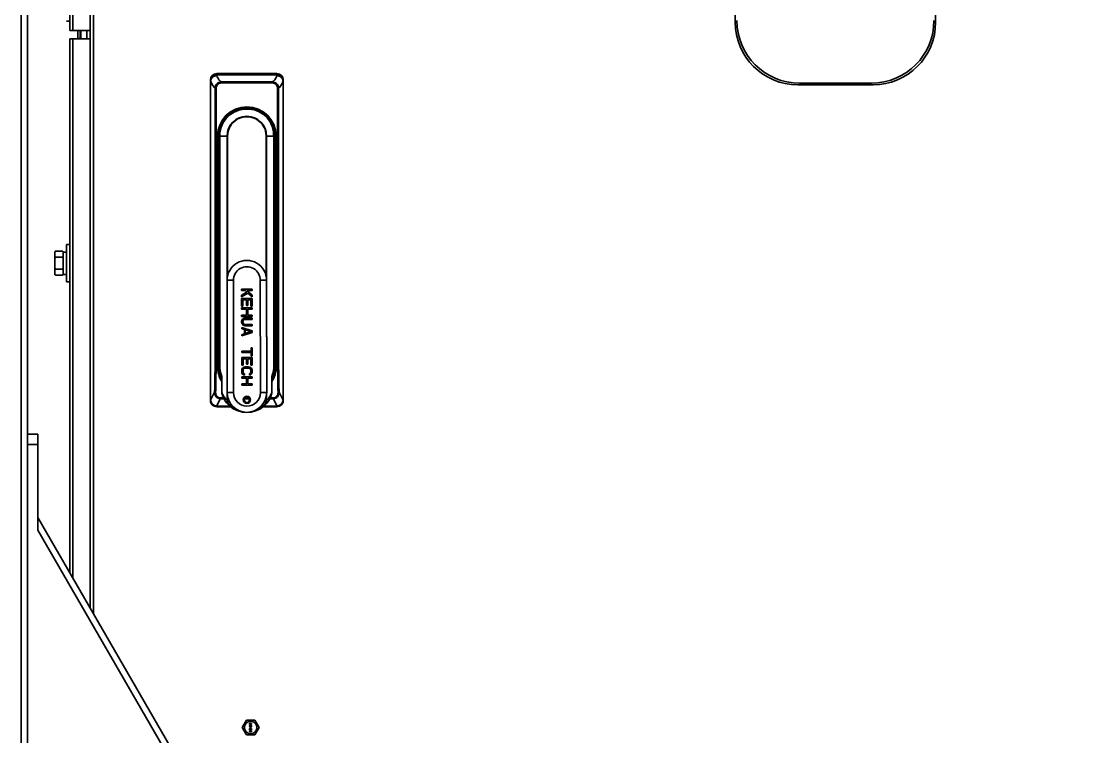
# Model space of a CAD drawing. Header units: millimetres. Extents: x 32496 to 166256, y 3504 to 23939.
# Drawn here: x 47929 to 48437, y 15969 to 16312 of the extents above; entities that cross this region are included whole.
import ezdxf

# ---------------------------------------------------------------- set-up
doc = ezdxf.new("R2010")
doc.units = ezdxf.units.MM
doc.layers.get('0').update_dxf_attribs({"lineweight": 35})

msp = doc.modelspace()

# ---------------------------------------------------------------- linework, layer by layer
at = {"linetype": 'Continuous'}
for p, q in [((47928.64, 17722.349), (47928.64, 15203.349)), ((47963.34, 16897.569), (47963.34, 16028.128)), ((47961.64, 16031.073), (47961.64, 16894.625)), ((47953.34, 16880.248), (47953.34, 16307.849)), ((47931.64, 16811.323), (47931.64, 16113.936)), ((48270.64, 16552.849), (48270.64, 16311.849)), ((48366.64, 16311.849), (48366.64, 16552.849)), ((47951.94, 16307.849), (47951.94, 16443.73)), ((47951.94, 16312.349), (47950.34, 16312.349)), ((47951.94, 16307.849), (47961.64, 16307.849)), ((47955.74, 16304.049), (47955.74, 16307.849)), ((47956.94, 16304.049), (47956.94, 16307.849)), ((47957.14, 16303.849), (47957.14, 16307.849)), ((47960.14, 16307.849), (47960.14, 16303.849)), ((47951.94, 16303.849), (47961.64, 16303.849)), ((47951.94, 16198.994), (47951.94, 16303.849)), ((47953.34, 16303.849), (47953.34, 16045.449)), ((47955.74, 16304.049), (47956.94, 16304.049)), ((48022.29, 16287.199), (48051.139, 16287.199)), ((48022.29, 16287.199), (48022.29, 16286.662)), ((48051.14, 16286.662), (48022.29, 16286.662)), ((48022.29, 16286.662), (48022.29, 16286.294)), ((48051.14, 16286.662), (48051.139, 16287.199)), ((48051.14, 16286.292), (48051.14, 16286.662)), ((48019.29, 16284.199), (48019.29, 16283.774)), ((48019.368, 16283.774), (48019.29, 16283.774)), ((48019.29, 16130.648), (48019.29, 16283.774)), ((48019.368, 16283.774), (48019.368, 16130.648)), ((48024.505, 16283.251), (48048.928, 16283.251)), ((48024.505, 16283.251), (48024.505, 16282.755)), ((48048.928, 16282.755), (48024.505, 16282.755)), ((48048.928, 16282.755), (48048.928, 16283.251)), ((48054.139, 16283.774), (48054.062, 16283.774)), ((48054.062, 16130.648), (48054.062, 16283.774)), ((48054.139, 16283.774), (48054.139, 16284.199)), ((48054.139, 16283.774), (48054.139, 16130.648)), ((48300.64, 16281.849), (48336.64, 16281.849)), ((48335.84, 16282.649), (48301.44, 16282.649)), ((48022.014, 16280.309), (48021.527, 16280.309)), ((48021.527, 16153.099), (48021.527, 16280.309)), ((48022.014, 16280.309), (48022.014, 16153.099)), ((48051.906, 16280.309), (48051.419, 16280.309)), ((48051.419, 16153.099), (48051.419, 16280.309)), ((48051.906, 16280.309), (48051.906, 16153.099)), ((48023.216, 16257.158), (48022.717, 16257.158)), ((48022.717, 16153.099), (48022.717, 16257.158)), ((48022.72, 16257.256), (48023.218, 16257.225)), ((48022.726, 16257.445), (48023.226, 16257.44)), ((48023.216, 16257.158), (48023.216, 16153.099)), ((48023.688, 16256.878), (48023.683, 16256.878)), ((48023.727, 16256.888), (48023.722, 16256.888)), ((48023.736, 16256.605), (48023.735, 16255.894)), ((48023.736, 16257.098), (48023.736, 16257.064)), ((48023.737, 16257.098), (48023.736, 16256.605)), ((48023.736, 16256.007), (48023.737, 16256.597)), ((48023.737, 16257.165), (48023.737, 16257.098)), ((48023.737, 16256.597), (48023.738, 16257.064)), ((48024.785, 16257.299), (48023.738, 16257.299)), ((48023.738, 16257.165), (48023.738, 16257.299)), ((48023.738, 16257.098), (48023.738, 16257.165)), ((48023.738, 16257.064), (48023.738, 16257.165)), ((48023.738, 16257.098), (48023.738, 16257.064)), ((48023.738, 16257.064), (48023.738, 16257.098)), ((48027.248, 16257.299), (48024.785, 16257.299)), ((48027.466, 16257.299), (48027.248, 16257.299)), ((48027.248, 16130.514), (48027.248, 16257.299)), ((48027.466, 16257.299), (48027.466, 16190.094)), ((48046.189, 16257.299), (48045.97, 16257.299)), ((48045.97, 16190.099), (48045.97, 16257.299)), ((48049.554, 16257.299), (48046.189, 16257.299)), ((48046.189, 16257.299), (48046.189, 16160.981)), ((48049.554, 16259.349), (48049.554, 16257.299)), ((48050.207, 16257.442), (48050.707, 16257.447)), ((48050.714, 16257.255), (48050.215, 16257.225)), ((48050.717, 16257.158), (48050.216, 16257.158)), ((48050.216, 16153.099), (48050.216, 16257.158)), ((48050.717, 16257.158), (48050.717, 16153.099)), ((48023.717, 16251.964), (48023.717, 16251.962)), ((48023.717, 16251.506), (48023.717, 16251.513)), ((48023.717, 16251.506), (48023.717, 16147.296)), ((48023.731, 16254.387), (48023.731, 16254.502)), ((48049.699, 16255.363), (48049.7, 16255.353)), ((48049.699, 16255.252), (48049.699, 16255.363)), ((48049.705, 16254.164), (48049.7, 16255.353)), ((48049.716, 16251.964), (48049.716, 16251.962)), ((48049.717, 16251.52), (48049.717, 16147.296)), ((48049.717, 16251.52), (48049.717, 16251.513)), ((47951.94, 16205.349), (47950.34, 16205.349)), ((47950.34, 16205.349), (47950.34, 16187.349)), ((47944.74, 16201.822), (47945.011, 16202.093)), ((47944.74, 16190.875), (47944.74, 16201.822)), ((47945.04, 16202.122), (47945.011, 16202.093)), ((47948.44, 16202.122), (47945.04, 16202.122)), ((47948.44, 16202.122), (47948.469, 16202.093)), ((47948.74, 16201.822), (47948.469, 16202.093)), ((47948.74, 16190.875), (47948.74, 16201.822)), ((47950.34, 16201.699), (47948.74, 16201.699)), ((47948.44, 16199.28), (47945.04, 16199.28)), ((47951.94, 16193.73), (47951.94, 16198.994)), ((47944.74, 16190.875), (47945.011, 16190.604)), ((47948.44, 16193.506), (47945.04, 16193.506)), ((47948.44, 16190.575), (47945.04, 16190.575)), ((47948.74, 16190.875), (47948.469, 16190.604)), ((47950.34, 16190.999), (47948.74, 16190.999)), ((47951.94, 16047.874), (47951.94, 16193.73)), ((47951.94, 16187.349), (47950.34, 16187.349)), ((48030.269, 16188.194), (48027.268, 16188.191)), ((48027.309, 16134.292), (48027.268, 16188.191)), ((48030.269, 16188.194), (48030.31, 16134.294)), ((48046.168, 16188.206), (48043.169, 16188.204)), ((48043.21, 16134.304), (48043.169, 16188.204)), ((48046.168, 16188.206), (48046.209, 16134.306)), ((48039.222, 16183.851), (48034.222, 16183.847)), ((48034.222, 16183.847), (48034.222, 16183.237)), ((48034.222, 16183.237), (48035.925, 16183.239)), ((48036.67, 16182.529), (48034.224, 16181.003)), ((48034.224, 16181.003), (48034.225, 16180.191)), ((48034.225, 16180.191), (48037.202, 16182.021)), ((48035.925, 16183.239), (48036.67, 16182.529)), ((48036.776, 16183.239), (48039.222, 16183.241)), ((48039.224, 16181.007), (48036.776, 16183.239)), ((48037.202, 16182.021), (48039.225, 16180.195)), ((48039.222, 16183.241), (48039.222, 16183.851)), ((48039.225, 16180.195), (48039.224, 16181.007)), ((48039.225, 16179.383), (48034.225, 16179.379)), ((48034.225, 16179.379), (48034.228, 16175.723)), ((48034.228, 16175.723), (48034.866, 16175.724)), ((48039.229, 16174.915), (48034.229, 16174.911)), ((48034.229, 16174.911), (48034.229, 16174.302)), ((48034.864, 16178.77), (48036.566, 16178.771)), ((48034.866, 16175.724), (48034.864, 16178.77)), ((48036.566, 16178.771), (48036.568, 16176.131)), ((48036.568, 16176.131), (48037.207, 16176.132)), ((48037.205, 16178.772), (48038.588, 16178.773)), ((48037.207, 16176.132), (48037.205, 16178.772)), ((48038.588, 16178.773), (48038.59, 16175.726)), ((48038.59, 16175.726), (48039.228, 16175.727)), ((48039.228, 16175.727), (48039.225, 16179.383)), ((48039.229, 16174.305), (48039.229, 16174.915)), ((48034.229, 16174.302), (48036.57, 16174.303)), ((48036.572, 16171.46), (48034.231, 16171.458)), ((48034.231, 16171.458), (48034.232, 16170.849)), ((48034.232, 16170.849), (48039.232, 16170.853)), ((48034.977, 16169.733), (48034.552, 16169.326)), ((48035.403, 16169.936), (48034.977, 16169.733)), ((48035.935, 16170.038), (48035.403, 16169.936)), ((48039.232, 16170.04), (48035.935, 16170.038)), ((48036.57, 16174.303), (48036.572, 16171.46)), ((48037.208, 16174.304), (48039.229, 16174.305)), ((48037.21, 16171.46), (48037.208, 16174.304)), ((48039.231, 16171.462), (48037.21, 16171.46)), ((48039.232, 16170.853), (48039.231, 16171.462)), ((48039.233, 16169.431), (48039.232, 16170.04)), ((48034.34, 16168.92), (48034.234, 16168.412)), ((48034.234, 16168.412), (48034.234, 16168.006)), ((48034.234, 16168.006), (48034.341, 16167.498)), ((48039.237, 16163.948), (48034.236, 16165.569)), ((48034.236, 16165.569), (48034.236, 16164.959)), ((48034.236, 16164.959), (48035.513, 16164.554)), ((48034.552, 16169.326), (48034.34, 16168.92)), ((48034.341, 16167.498), (48034.554, 16167.092)), ((48034.554, 16167.092), (48034.98, 16166.686)), ((48034.872, 16168.412), (48034.978, 16168.819)), ((48034.872, 16168.006), (48034.872, 16168.412)), ((48034.979, 16167.6), (48034.872, 16168.006)), ((48034.978, 16168.819), (48035.191, 16169.123)), ((48035.192, 16167.296), (48034.979, 16167.6)), ((48034.98, 16166.686), (48035.405, 16166.483)), ((48035.191, 16169.123), (48035.51, 16169.327)), ((48035.511, 16167.093), (48035.192, 16167.296)), ((48035.405, 16166.483), (48035.937, 16166.382)), ((48035.51, 16169.327), (48035.935, 16169.429)), ((48035.937, 16166.992), (48035.511, 16167.093)), ((48035.935, 16169.429), (48039.233, 16169.431)), ((48039.235, 16166.994), (48035.937, 16166.992)), ((48035.937, 16166.382), (48039.235, 16166.385)), ((48039.235, 16166.385), (48039.235, 16166.994)), ((48035.515, 16162.523), (48034.238, 16162.116)), ((48034.238, 16162.116), (48034.239, 16161.507)), ((48034.239, 16161.507), (48039.238, 16163.135)), ((48035.513, 16164.554), (48035.515, 16162.523)), ((48035.939, 16164.453), (48038.812, 16163.541)), ((48035.94, 16162.625), (48035.939, 16164.453)), ((48038.812, 16163.541), (48035.94, 16162.625)), ((48039.238, 16163.135), (48039.237, 16163.948)), ((48039.243, 16155.824), (48038.711, 16155.824)), ((48038.711, 16155.824), (48038.713, 16154.199)), ((48039.246, 16151.965), (48039.243, 16155.824)), ((48021.527, 16153.099), (48022.014, 16153.099)), ((48022.014, 16153.099), (48022.717, 16153.099)), ((48022.717, 16153.099), (48023.216, 16153.099)), ((48022.717, 16146.78), (48022.717, 16153.099)), ((48023.216, 16146.799), (48023.216, 16153.099)), ((48038.713, 16154.199), (48034.244, 16154.196)), ((48034.244, 16154.196), (48034.245, 16153.586)), ((48034.245, 16153.586), (48038.713, 16153.59)), ((48039.247, 16151.153), (48034.247, 16151.149)), ((48034.247, 16151.149), (48034.25, 16147.494)), ((48034.886, 16150.54), (48036.588, 16150.542)), ((48034.888, 16147.494), (48034.886, 16150.54)), ((48036.588, 16150.542), (48036.59, 16147.902)), ((48037.226, 16150.542), (48038.609, 16150.543)), ((48037.228, 16147.902), (48037.226, 16150.542)), ((48038.609, 16150.543), (48038.611, 16147.497)), ((48038.713, 16153.59), (48038.714, 16151.965)), ((48038.714, 16151.965), (48039.246, 16151.965)), ((48039.25, 16147.497), (48039.247, 16151.153)), ((48050.216, 16153.099), (48050.717, 16153.099)), ((48050.216, 16153.099), (48050.216, 16146.799)), ((48050.717, 16153.099), (48051.419, 16153.099)), ((48050.717, 16153.099), (48050.717, 16146.78)), ((48051.419, 16153.099), (48051.906, 16153.099)), ((48023.216, 16146.799), (48023.748, 16146.799)), ((48034.25, 16147.494), (48034.888, 16147.494)), ((48034.357, 16145.564), (48034.251, 16145.056)), ((48034.251, 16145.056), (48034.252, 16144.143)), ((48034.57, 16145.971), (48034.357, 16145.564)), ((48034.995, 16146.377), (48034.57, 16145.971)), ((48034.89, 16145.057), (48034.996, 16145.463)), ((48034.89, 16144.143), (48034.89, 16145.057)), ((48035.42, 16146.581), (48034.995, 16146.377)), ((48034.996, 16145.463), (48035.208, 16145.768)), ((48035.208, 16145.768), (48035.527, 16145.971)), ((48035.952, 16146.682), (48035.42, 16146.581)), ((48035.527, 16145.971), (48035.953, 16146.073)), ((48037.548, 16146.684), (48035.952, 16146.682)), ((48035.953, 16146.073), (48037.549, 16146.074)), ((48036.59, 16147.902), (48037.228, 16147.902)), ((48038.08, 16146.583), (48037.548, 16146.684)), ((48037.549, 16146.074), (48037.974, 16145.973)), ((48037.974, 16145.973), (48038.293, 16145.77)), ((48038.506, 16146.38), (48038.08, 16146.583)), ((48038.293, 16145.77), (48038.506, 16145.466)), ((48038.932, 16145.974), (48038.506, 16146.38)), ((48038.506, 16145.466), (48038.613, 16145.06)), ((48038.611, 16147.497), (48039.25, 16147.497)), ((48038.613, 16145.06), (48038.614, 16144.146)), ((48039.145, 16145.568), (48038.932, 16145.974)), ((48039.251, 16145.06), (48039.145, 16145.568)), ((48039.252, 16144.146), (48039.251, 16145.06)), ((48049.685, 16146.799), (48050.216, 16146.799)), ((48049.717, 16147.296), (48049.717, 16147.299)), ((48024.718, 16134.625), (48024.717, 16141.8)), ((48034.252, 16144.143), (48034.359, 16143.635)), ((48039.254, 16141.912), (48034.254, 16141.909)), ((48034.254, 16141.909), (48034.254, 16141.299)), ((48034.254, 16141.299), (48036.595, 16141.301)), ((48034.359, 16143.635), (48034.572, 16143.229)), ((48034.572, 16143.229), (48034.998, 16142.823)), ((48034.997, 16143.737), (48034.89, 16144.143)), ((48035.21, 16143.432), (48034.997, 16143.737)), ((48034.998, 16142.823), (48035.53, 16142.722)), ((48035.529, 16143.331), (48035.21, 16143.432)), ((48035.53, 16142.722), (48035.529, 16143.331)), ((48036.595, 16141.301), (48036.597, 16138.458)), ((48037.233, 16141.302), (48039.254, 16141.303)), ((48037.235, 16138.458), (48037.233, 16141.302)), ((48038.295, 16143.435), (48037.976, 16143.333)), ((48037.976, 16143.333), (48037.977, 16142.724)), ((48037.977, 16142.724), (48038.508, 16142.826)), ((48038.508, 16143.74), (48038.295, 16143.435)), ((48038.614, 16144.146), (48038.508, 16143.74)), ((48038.508, 16142.826), (48038.934, 16143.232)), ((48038.934, 16143.232), (48039.146, 16143.639)), ((48039.146, 16143.639), (48039.252, 16144.146)), ((48039.254, 16141.303), (48039.254, 16141.912)), ((48048.717, 16141.8), (48048.717, 16134.625)), ((48021.282, 16134.485), (48019.368, 16130.648)), ((48027.309, 16134.292), (48030.31, 16134.294)), ((48036.597, 16138.458), (48034.256, 16138.456)), ((48034.256, 16138.456), (48034.257, 16137.847)), ((48034.257, 16137.847), (48039.257, 16137.851)), ((48039.256, 16138.46), (48037.235, 16138.458)), ((48039.257, 16137.851), (48039.256, 16138.46)), ((48043.21, 16134.304), (48046.209, 16134.306)), ((48046.189, 16134.099), (48046.189, 16130.514)), ((48054.062, 16130.648), (48052.15, 16134.485)), ((48019.368, 16130.648), (48019.29, 16130.648)), ((48019.29, 16130.648), (48019.29, 16130.499)), ((48022.29, 16127.929), (48024.016, 16131.388)), ((48025.537, 16131.777), (48024.016, 16131.777)), ((48024.016, 16131.777), (48024.016, 16131.388)), ((48025.721, 16131.388), (48024.016, 16131.388)), ((48027.248, 16130.514), (48027.466, 16130.514)), ((48027.466, 16132.708), (48027.466, 16130.514)), ((48037.8, 16131.388), (48035.637, 16131.388)), ((48037.468, 16131.777), (48035.969, 16131.777)), ((48044.732, 16127.705), (48046.156, 16129.103)), ((48045.97, 16130.514), (48045.97, 16132.268)), ((48045.97, 16130.514), (48046.189, 16130.514)), ((48046.156, 16129.103), (48047.376, 16130.767)), ((48049.417, 16131.388), (48047.717, 16131.388)), ((48049.417, 16131.777), (48047.89, 16131.777)), ((48048.382, 16132.805), (48048.382, 16132.805)), ((48049.417, 16131.388), (48049.417, 16131.777)), ((48049.417, 16131.388), (48051.14, 16127.929)), ((48054.062, 16130.648), (48054.139, 16130.648)), ((48054.139, 16130.499), (48054.139, 16130.648)), ((48022.29, 16127.929), (48022.29, 16127.78)), ((48022.29, 16127.78), (48028.628, 16127.78)), ((48022.29, 16127.78), (48022.29, 16127.499)), ((48029.009, 16127.499), (48022.29, 16127.499)), ((48051.139, 16127.499), (48044.427, 16127.499)), ((48044.732, 16127.705), (48044.732, 16127.705)), ((48044.808, 16127.78), (48051.14, 16127.78)), ((48051.139, 16127.499), (48051.14, 16127.78)), ((48051.14, 16127.78), (48051.14, 16127.929)), ((47931.64, 16114.374), (47936.64, 16114.374)), ((47931.64, 15834.813), (47931.64, 16113.936)), ((47936.64, 16068.374), (47936.64, 16114.374)), ((47931.64, 16109.374), (47936.64, 16109.374)), ((47936.64, 16074.374), (48436.64, 15208.349)), ((47936.64, 16068.374), (48433.176, 15208.349)), ((48034.472, 15973.789), (48036.493, 15977.289)), ((48040.534, 15977.289), (48036.493, 15977.289)), ((48040.534, 15977.289), (48042.555, 15973.789)), ((48036.493, 15970.289), (48034.472, 15973.789)), ((48038.014, 15975.889), (48039.014, 15975.889)), ((48038.014, 15975.764), (48038.014, 15975.889)), ((48038.801, 15975.764), (48038.014, 15975.764)), ((48038.801, 15975.764), (48038.014, 15975.472)), ((48038.014, 15975.305), (48038.014, 15975.472)), ((48038.014, 15975.305), (48038.801, 15975.014)), ((48038.014, 15975.014), (48038.801, 15975.014)), ((48038.014, 15974.889), (48038.014, 15975.014)), ((48039.014, 15974.889), (48038.014, 15974.889)), ((48038.035, 15974.493), (48038.014, 15974.389)), ((48038.014, 15974.284), (48038.014, 15974.389)), ((48038.014, 15974.284), (48038.035, 15974.18)), ((48038.014, 15973.347), (48038.12, 15973.347)), ((48038.014, 15972.597), (48038.014, 15973.347)), ((48038.12, 15972.597), (48038.014, 15972.597)), ((48038.035, 15972.18), (48038.014, 15972.055)), ((48038.014, 15972.055), (48038.035, 15971.93)), ((48038.099, 15974.597), (48038.035, 15974.493)), ((48038.035, 15974.18), (48038.099, 15974.076)), ((48038.099, 15972.284), (48038.035, 15972.18)), ((48038.035, 15971.93), (48038.099, 15971.826)), ((48038.184, 15974.659), (48038.099, 15974.597)), ((48038.099, 15974.076), (48038.184, 15974.014)), ((48038.162, 15972.347), (48038.099, 15972.284)), ((48038.099, 15971.826), (48038.162, 15971.764)), ((48038.12, 15975.389), (48039.014, 15975.701)), ((48039.014, 15975.076), (48038.12, 15975.389)), ((48038.12, 15974.409), (48038.141, 15974.472)), ((48038.12, 15974.409), (48038.12, 15974.264)), ((48038.141, 15974.201), (48038.12, 15974.264)), ((48038.652, 15972.764), (48038.12, 15973.347)), ((48038.12, 15973.18), (48038.588, 15972.659)), ((48038.12, 15973.18), (48038.12, 15972.597)), ((48038.12, 15972.055), (48038.141, 15972.159)), ((48038.141, 15971.951), (48038.12, 15972.055)), ((48038.141, 15974.472), (48038.184, 15974.534)), ((48038.184, 15974.139), (48038.141, 15974.201)), ((48038.141, 15972.159), (48038.184, 15972.222)), ((48038.184, 15971.889), (48038.141, 15971.951)), ((48038.248, 15972.389), (48038.162, 15972.347)), ((48038.162, 15971.764), (48038.248, 15971.722)), ((48038.29, 15974.701), (48038.184, 15974.659)), ((48038.184, 15974.534), (48038.248, 15974.576)), ((48038.248, 15974.097), (48038.184, 15974.139)), ((48038.184, 15974.014), (48038.29, 15973.972)), ((48038.184, 15972.222), (48038.311, 15972.305)), ((48038.311, 15971.805), (48038.184, 15971.889)), ((48038.248, 15974.576), (48038.311, 15974.597)), ((48038.311, 15974.076), (48038.248, 15974.097)), ((48038.311, 15972.409), (48038.248, 15972.389)), ((48038.248, 15971.722), (48038.311, 15971.701)), ((48038.439, 15974.722), (48038.29, 15974.701)), ((48038.396, 15973.972), (48038.29, 15973.972)), ((48038.375, 15974.597), (48038.311, 15974.597)), ((48038.311, 15974.076), (48038.375, 15974.076)), ((48038.418, 15972.43), (48038.311, 15972.409)), ((48038.311, 15972.305), (48038.439, 15972.326)), ((48038.439, 15971.784), (48038.311, 15971.805)), ((48038.311, 15971.701), (48038.418, 15971.68)), ((48038.333, 15973.68), (48038.482, 15973.68)), ((48038.333, 15973.639), (48038.333, 15973.68)), ((48038.482, 15973.639), (48038.333, 15973.639)), ((48038.375, 15974.597), (48038.439, 15974.576)), ((48038.439, 15974.097), (48038.375, 15974.076)), ((48038.396, 15973.805), (48038.375, 15973.784)), ((48038.375, 15973.784), (48038.482, 15973.68)), ((48038.482, 15973.639), (48038.375, 15973.534)), ((48038.375, 15973.534), (48038.396, 15973.514)), ((48038.396, 15973.972), (48038.503, 15974.014)), ((48038.524, 15973.68), (48038.396, 15973.805)), ((48038.396, 15973.514), (48038.524, 15973.639)), ((48038.418, 15972.43), (48038.609, 15972.43)), ((48038.609, 15971.68), (48038.418, 15971.68)), ((48038.439, 15974.722), (48038.588, 15974.722)), ((48038.439, 15974.576), (48038.482, 15974.534)), ((48038.482, 15974.139), (48038.439, 15974.097)), ((48038.588, 15972.326), (48038.439, 15972.326)), ((48038.439, 15971.784), (48038.588, 15971.784)), ((48038.482, 15974.534), (48038.524, 15974.472)), ((48038.524, 15974.201), (48038.482, 15974.139)), ((48038.503, 15974.014), (48038.567, 15974.076)), ((48038.524, 15974.472), (48038.545, 15974.409)), ((48038.545, 15974.264), (48038.524, 15974.201)), ((48038.652, 15973.805), (48038.524, 15973.68)), ((48038.524, 15973.639), (48038.652, 15973.514)), ((48038.588, 15974.618), (48038.545, 15974.618)), ((48038.631, 15974.493), (48038.545, 15974.618)), ((48038.545, 15974.264), (48038.545, 15974.409)), ((48038.567, 15974.076), (48038.631, 15974.18)), ((48038.567, 15973.68), (48038.673, 15973.784)), ((48038.567, 15973.68), (48038.716, 15973.68)), ((48038.716, 15973.639), (48038.567, 15973.639)), ((48038.673, 15973.534), (48038.567, 15973.639)), ((48038.737, 15974.701), (48038.588, 15974.722)), ((48038.588, 15974.618), (48038.716, 15974.597)), ((48038.588, 15972.659), (48038.652, 15972.618)), ((48038.588, 15972.326), (48038.716, 15972.305)), ((48038.716, 15971.805), (48038.588, 15971.784)), ((48038.716, 15972.409), (48038.609, 15972.43)), ((48038.609, 15971.68), (48038.716, 15971.701)), ((48038.652, 15974.389), (48038.631, 15974.493)), ((48038.631, 15974.18), (48038.652, 15974.284)), ((48038.652, 15974.389), (48038.652, 15974.284)), ((48038.673, 15973.784), (48038.652, 15973.805)), ((48038.652, 15973.514), (48038.673, 15973.534)), ((48038.737, 15972.722), (48038.652, 15972.764)), ((48038.652, 15972.618), (48038.737, 15972.597)), ((48038.716, 15974.597), (48038.779, 15974.576)), ((48038.716, 15973.68), (48038.716, 15973.639)), ((48038.779, 15972.389), (48038.716, 15972.409)), ((48038.716, 15972.305), (48038.843, 15972.222)), ((48038.843, 15971.889), (48038.716, 15971.805)), ((48038.716, 15971.701), (48038.779, 15971.722)), ((48038.843, 15974.659), (48038.737, 15974.701)), ((48038.737, 15972.722), (48038.779, 15972.722)), ((48038.779, 15972.597), (48038.737, 15972.597)), ((48038.779, 15974.576), (48038.843, 15974.534)), ((48038.843, 15974.159), (48038.779, 15974.118)), ((48038.779, 15974.014), (48038.779, 15974.118)), ((48038.779, 15974.014), (48038.843, 15974.034)), ((48038.865, 15973.305), (48038.779, 15973.326)), ((48038.779, 15973.222), (48038.779, 15973.326)), ((48038.779, 15973.222), (48038.843, 15973.18)), ((48038.843, 15972.764), (48038.779, 15972.722)), ((48038.779, 15972.597), (48038.865, 15972.618)), ((48038.865, 15972.347), (48038.779, 15972.389)), ((48038.779, 15971.722), (48038.865, 15971.764)), ((48038.928, 15974.597), (48038.843, 15974.659)), ((48038.843, 15974.534), (48038.886, 15974.472)), ((48038.886, 15974.222), (48038.843, 15974.159)), ((48038.843, 15974.034), (48038.928, 15974.097)), ((48038.843, 15973.18), (48038.886, 15973.118)), ((48038.886, 15972.826), (48038.843, 15972.764)), ((48038.843, 15972.222), (48038.886, 15972.159)), ((48038.886, 15971.951), (48038.843, 15971.889)), ((48038.95, 15973.222), (48038.865, 15973.305)), ((48038.865, 15972.618), (48038.95, 15972.701)), ((48038.928, 15972.284), (48038.865, 15972.347)), ((48038.865, 15971.764), (48038.928, 15971.826)), ((48038.886, 15974.472), (48038.907, 15974.409)), ((48038.907, 15974.284), (48038.886, 15974.222)), ((48038.886, 15973.118), (48038.907, 15973.014)), ((48038.907, 15972.93), (48038.886, 15972.826)), ((48038.886, 15972.159), (48038.907, 15972.055)), ((48038.907, 15972.055), (48038.886, 15971.951)), ((48038.907, 15974.284), (48038.907, 15974.409)), ((48038.907, 15972.93), (48038.907, 15973.014)), ((48038.992, 15974.493), (48038.928, 15974.597)), ((48038.928, 15974.097), (48038.992, 15974.201)), ((48038.992, 15972.18), (48038.928, 15972.284)), ((48038.928, 15971.826), (48038.992, 15971.93)), ((48038.992, 15973.139), (48038.95, 15973.222)), ((48038.95, 15972.701), (48038.992, 15972.784)), ((48039.014, 15974.389), (48038.992, 15974.493)), ((48038.992, 15974.201), (48039.014, 15974.305)), ((48039.014, 15972.993), (48038.992, 15973.139)), ((48038.992, 15972.784), (48039.014, 15972.909)), ((48039.014, 15972.055), (48038.992, 15972.18)), ((48038.992, 15971.93), (48039.014, 15972.055)), ((48039.014, 15975.889), (48039.014, 15975.701)), ((48039.014, 15975.076), (48039.014, 15974.889)), ((48039.014, 15974.389), (48039.014, 15974.305)), ((48039.014, 15972.993), (48039.014, 15972.909)), ((48042.555, 15973.789), (48040.534, 15970.289)), ((48036.493, 15970.289), (48040.534, 15970.289))]:
    msp.add_line(p, q, dxfattribs=at)
for points in [[(48023.722, 16252.903), (48023.72, 16252.509), (48023.718, 16252.116), (48023.717, 16251.964)], [(48023.735, 16255.894), (48023.734, 16255.547), (48023.733, 16255.191), (48023.732, 16254.827), (48023.73, 16254.454), (48023.729, 16254.074), (48023.726, 16253.687), (48023.722, 16252.903)], [(48049.716, 16251.964), (48049.712, 16252.869), (48049.705, 16254.164)], [(48047.376, 16130.767), (48048.263, 16132.509), (48048.382, 16132.805)]]:
    msp.add_lwpolyline(points, dxfattribs=at)
for centre, radius in [((48036.762, 16130.849), 1.75), ((48036.718, 16130.799), 1.25), ((48038.514, 15973.789), 3)]:
    msp.add_circle(centre, radius, dxfattribs=at)
for centre, radius, start, end in [((48301.44, 16312.649), 30, 180, 270), ((48335.84, 16312.649), 30, 270, 0), ((48300.64, 16311.849), 30, 180, 270), ((48336.64, 16311.849), 30, 270, 0), ((47955.54, 16304.049), 0.2, 270, 0), ((47955.54, 16304.049), 1.4, 351.76338, 0), ((48022.29, 16284.199), 3, 90, 180), ((48051.139, 16284.199), 3, 0, 90), ((48036.717, 16257.299), 13.991, 0.60847, 179.40175), ((48036.716, 16257.299), 13.491, 0.60848, 179.40137), ((48036.717, 16257.299), 13, 9.07297, 183.05099), ((48036.718, 16257.299), 9.471, 0, 179.99932), ((48036.718, 16257.299), 9.252, 0, 180.00004), ((48024.335, 16257.158), 1.618, 176.5272, 179.99951), ((48018.955, 16257.484), 3.772, 356.52687, 359.40177), ((48024.375, 16257.158), 1.159, 176.64829, 179.99806), ((48019.023, 16257.477), 4.203, 356.56899, 357.54311), ((48024.523, 16257.295), 1.307, 183.03864, 185.33828), ((48019.023, 16257.477), 4.203, 357.54314, 359.49098), ((48019.74, 16257.694), 3.55, 349.95387, 353.3266), ((48019.718, 16257.696), 3.572, 353.33366, 0.05245), ((48023.899, 16259.908), 3.037, 266.01886, 266.21109), ((48024.237, 16258.685), 2.307, 257.03418, 257.4678), ((48035.544, 16257.084), 11.808, 179.60599, 179.92883), ((48035.544, 16257.084), 11.808, 180.09703, 181.04549), ((48035.543, 16257.084), 11.806, 178.95699, 179.606), ((48047.977, 16257.058), 24.24, 179.43044, 179.74648), ((48049.409, 16262.599), 5.735, 271.65288, 271.78484), ((48053.796, 16257.701), 3.653, 179.94056, 186.58068), ((48053.778, 16257.699), 3.635, 186.58858, 188.21121), ((48053.768, 16257.697), 3.625, 188.21096, 189.92458), ((48054.535, 16257.481), 4.328, 180.51966, 183.39723), ((48049.058, 16257.158), 1.159, 1.35337, 3.31753), ((48049.058, 16257.158), 1.159, 359.99875, 1.35346), ((48054.606, 16257.489), 3.899, 180.60869, 183.33813), ((48048.983, 16257.155), 1.734, 0.07566, 3.51497), ((48141.485, 16251.517), 117.768, 179.78371, 180.00222), ((47931.951, 16251.532), 117.765, 359.99451, 0.20936), ((48036.718, 16188.199), 9.45, 0.04337, 180.04337), ((47947.554, 16193.165), 3.606, 218.71028, 219.13391), ((47948.877, 16194.355), 5.386, 224.12457, 224.56524), ((47944.604, 16194.354), 5.384, 315.43477, 315.87545), ((47945.925, 16193.166), 3.607, 320.8641, 321.28972), ((48036.719, 16188.199), 6.45, 0.04337, 180.04337), ((48036.716, 16146.799), 13.5, 180, 206.97478), ((48036.717, 16147.299), 13, 180, 201.6689), ((48036.716, 16146.799), 13.5, 332.96511, 0.00017), ((48036.716, 16146.799), 13.5, 332.97646, 0.00017), ((48036.717, 16147.299), 13, 338.33253, 359.98945), ((48036.759, 16134.299), 9.45, 180.04337, 0.04337), ((48036.76, 16134.299), 6.45, 180.04337, 0.04337), ((48021.76, 16130.649), 2.47, 180.01146, 186.82519), ((48022.29, 16130.499), 3, 180, 270), ((48021.762, 16130.649), 2.472, 186.82538, 187.33443), ((48021.763, 16130.649), 2.473, 187.33449, 187.85616), ((48036.718, 16137.299), 12.5, 201.07049, 230.12695), ((48036.718, 16137.299), 12.5, 309.8738, 338.92983), ((48051.139, 16130.499), 3, 270, 0), ((48051.688, 16130.648), 2.452, 356.55396, 0.00119), ((48036.718, 16137.299), 12.5, 230.12817, 309.87261), ((48036.718, 16137.299), 12.2, 230.16647, 250.01861), ((48036.718, 16137.299), 12.2, 291.88542, 309.94216)]:
    msp.add_arc(centre, radius, start, end, dxfattribs=at)
for points, knots in [([(48019.29, 16284.199), (48019.29, 16284.36), (48019.33, 16284.687), (48019.565, 16285.319), (48020.147, 16286.013), (48021.138, 16286.54), (48021.902, 16286.662), (48022.29, 16286.662)], [0, 0, 0, 0, 0.1130343, 0.2281699, 0.4688644, 0.7282079, 1, 1, 1, 1]), ([(48051.14, 16286.662), (48051.527, 16286.662), (48052.291, 16286.54), (48053.282, 16286.013), (48053.865, 16285.319), (48054.1, 16284.687), (48054.139, 16284.36), (48054.139, 16284.199)], [0, 0, 0, 0, 0.2718034, 0.5311402, 0.7718244, 0.8869599, 1, 1, 1, 1]), ([(48019.29, 16283.774), (48019.29, 16283.94), (48019.329, 16284.274), (48019.564, 16284.918), (48020.144, 16285.626), (48021.137, 16286.168), (48021.904, 16286.293), (48022.293, 16286.293)], [0, 0, 0, 0, 0.1148518, 0.2307052, 0.4721663, 0.7304665, 1, 1, 1, 1]), ([(48019.368, 16283.774), (48019.413, 16284.089), (48019.647, 16284.724), (48020.319, 16285.507), (48021.231, 16286.07), (48021.935, 16286.255), (48022.293, 16286.293)], [0, 0, 0, 0, 0.2313405, 0.4789515, 0.738349, 1, 1, 1, 1]), ([(48021.527, 16280.309), (48021.315, 16280.438), (48020.893, 16280.815), (48020.349, 16281.579), (48019.825, 16282.587), (48019.519, 16283.353), (48019.368, 16283.774)], [0, 0, 0, 0, 0.1795497, 0.403232, 0.6763358, 1, 1, 1, 1]), ([(48021.527, 16280.309), (48021.529, 16280.694), (48021.686, 16281.471), (48022.352, 16282.45), (48023.343, 16283.098), (48024.12, 16283.249), (48024.505, 16283.251)], [0, 0, 0, 0, 0.250024, 0.5000346, 0.7500082, 1, 1, 1, 1]), ([(48022.014, 16280.309), (48022.014, 16280.63), (48022.149, 16281.278), (48022.699, 16282.1), (48023.398, 16282.543), (48024.02, 16282.722), (48024.344, 16282.753), (48024.505, 16282.755)], [0, 0, 0, 0, 0.2496659, 0.4993158, 0.7490951, 0.8745472, 1, 1, 1, 1]), ([(48024.505, 16283.251), (48024.292, 16283.355), (48023.863, 16283.672), (48023.3, 16284.34), (48022.76, 16285.233), (48022.445, 16285.918), (48022.29, 16286.294)], [0, 0, 0, 0, 0.1857373, 0.4106233, 0.6813188, 1, 1, 1, 1]), ([(48051.14, 16286.292), (48050.984, 16285.917), (48050.67, 16285.232), (48050.132, 16284.34), (48049.569, 16283.672), (48049.141, 16283.355), (48048.928, 16283.251)], [0, 0, 0, 0, 0.3186903, 0.5893882, 0.8142865, 1, 1, 1, 1]), ([(48048.928, 16283.251), (48049.313, 16283.249), (48050.09, 16283.098), (48051.08, 16282.45), (48051.747, 16281.471), (48051.904, 16280.694), (48051.906, 16280.309)], [0, 0, 0, 0, 0.2499956, 0.4999467, 0.7499856, 1, 1, 1, 1]), ([(48048.928, 16282.755), (48049.089, 16282.753), (48049.413, 16282.723), (48050.035, 16282.543), (48050.734, 16282.1), (48051.285, 16281.278), (48051.419, 16280.63), (48051.419, 16280.309)], [0, 0, 0, 0, 0.125445, 0.2508961, 0.5006599, 0.750322, 1, 1, 1, 1]), ([(48051.14, 16286.293), (48051.497, 16286.255), (48052.201, 16286.069), (48053.112, 16285.507), (48053.783, 16284.724), (48054.017, 16284.089), (48054.061, 16283.774)], [0, 0, 0, 0, 0.261658, 0.5210429, 0.7686485, 1, 1, 1, 1]), ([(48054.139, 16283.774), (48054.139, 16284.104), (48053.972, 16284.791), (48053.286, 16285.625), (48052.294, 16286.168), (48051.528, 16286.293), (48051.14, 16286.293)], [0, 0, 0, 0, 0.2295817, 0.4715896, 0.7302067, 1, 1, 1, 1]), ([(48054.062, 16283.774), (48053.911, 16283.353), (48053.605, 16282.587), (48053.083, 16281.579), (48052.539, 16280.815), (48052.118, 16280.438), (48051.906, 16280.309)], [0, 0, 0, 0, 0.3237634, 0.5969172, 0.820554, 1, 1, 1, 1]), ([(48023.719, 16256.437), (48023.645, 16256.454), (48023.512, 16256.491), (48023.341, 16256.58), (48023.232, 16256.718), (48023.216, 16256.829), (48023.216, 16256.885)], [0, 0, 0, 0, 0.3131239, 0.5605116, 0.771594, 1, 1, 1, 1]), ([(48023.29, 16257.699), (48023.282, 16257.678), (48023.254, 16257.593), (48023.234, 16257.505), (48023.226, 16257.44)], [0, 0, 0, 0, 0.2582978, 1, 1, 1, 1]), ([(48023.28, 16256.99), (48023.263, 16257.007), (48023.246, 16257.036), (48023.237, 16257.066), (48023.236, 16257.075)], [0, 0, 0, 0, 0.7399982, 1, 1, 1, 1]), ([(48023.683, 16256.878), (48023.597, 16256.884), (48023.459, 16256.897), (48023.319, 16256.95), (48023.28, 16256.99)], [0, 0, 0, 0, 0.6062113, 1, 1, 1, 1]), ([(48023.731, 16258.179), (48023.634, 16258.122), (48023.497, 16258.024), (48023.356, 16257.852), (48023.309, 16257.752), (48023.29, 16257.699)], [0, 0, 0, 0, 0.5097397, 0.7458287, 1, 1, 1, 1]), ([(48049.699, 16255.363), (48049.685, 16255.461), (48049.596, 16256.103), (48049.554, 16256.751), (48049.554, 16257.299)], [0, 0, 0, 0, 0.1540883, 1, 1, 1, 1]), ([(48050.143, 16257.704), (48050.095, 16257.825), (48049.931, 16258.06), (48049.686, 16258.197), (48049.555, 16258.257)], [0, 0, 0, 0, 0.4739677, 1, 1, 1, 1]), ([(48050.153, 16256.988), (48050.103, 16256.935), (48049.9, 16256.878), (48049.71, 16256.87), (48049.588, 16256.866)], [0, 0, 0, 0, 0.3751791, 1, 1, 1, 1]), ([(48050.216, 16256.885), (48050.216, 16256.823), (48050.196, 16256.699), (48050.058, 16256.554), (48049.851, 16256.467), (48049.691, 16256.43), (48049.599, 16256.413)], [0, 0, 0, 0, 0.2165015, 0.4213792, 0.6733513, 1, 1, 1, 1]), ([(48050.207, 16257.442), (48050.204, 16257.464), (48050.19, 16257.553), (48050.166, 16257.64), (48050.143, 16257.704)], [0, 0, 0, 0, 0.243354, 1, 1, 1, 1]), ([(48050.197, 16257.073), (48050.196, 16257.065), (48050.187, 16257.034), (48050.17, 16257.005), (48050.153, 16256.988)], [0, 0, 0, 0, 0.2601991, 1, 1, 1, 1]), ([(48023.717, 16251.962), (48023.718, 16252.161), (48023.722, 16252.969), (48023.728, 16253.777), (48023.731, 16254.387)], [0, 0, 0, 0, 0.2458033, 1, 1, 1, 1]), ([(48049.716, 16251.962), (48049.715, 16252.231), (48049.708, 16253.327), (48049.702, 16254.424), (48049.699, 16255.252)], [0, 0, 0, 0, 0.2452241, 1, 1, 1, 1]), ([(47945.011, 16202.093), (47944.986, 16202.069), (47944.893, 16201.973), (47944.803, 16201.874), (47944.74, 16201.797)], [0, 0, 0, 0, 0.2550625, 1, 1, 1, 1]), ([(47948.469, 16202.093), (47948.493, 16202.069), (47948.587, 16201.973), (47948.676, 16201.874), (47948.74, 16201.797)], [0, 0, 0, 0, 0.2550615, 1, 1, 1, 1]), ([(47944.74, 16199.605), (47944.763, 16199.577), (47944.858, 16199.465), (47944.96, 16199.358), (47945.04, 16199.28)], [0, 0, 0, 0, 0.2444076, 1, 1, 1, 1]), ([(47948.74, 16199.605), (47948.717, 16199.577), (47948.621, 16199.465), (47948.519, 16199.358), (47948.44, 16199.28)], [0, 0, 0, 0, 0.2444076, 1, 1, 1, 1]), ([(47945.04, 16193.506), (47945.013, 16193.479), (47944.909, 16193.371), (47944.81, 16193.259), (47944.74, 16193.171)], [0, 0, 0, 0, 0.2552115, 1, 1, 1, 1]), ([(47944.757, 16190.89), (47944.776, 16190.865), (47944.858, 16190.768), (47944.944, 16190.674), (47945.011, 16190.605)], [0, 0, 0, 0, 0.2454956, 1, 1, 1, 1]), ([(47948.44, 16193.506), (47948.467, 16193.479), (47948.571, 16193.371), (47948.67, 16193.259), (47948.74, 16193.171)], [0, 0, 0, 0, 0.2552107, 1, 1, 1, 1]), ([(47948.723, 16190.889), (47948.703, 16190.865), (47948.622, 16190.768), (47948.536, 16190.674), (47948.469, 16190.605)], [0, 0, 0, 0, 0.2454974, 1, 1, 1, 1]), ([(48021.527, 16153.099), (48021.527, 16151.544), (48021.506, 16145.339), (48021.405, 16139.134), (48021.282, 16134.485)], [0, 0, 0, 0, 0.2504978, 1, 1, 1, 1]), ([(48021.769, 16134.429), (48021.81, 16135.98), (48021.953, 16142.202), (48022.014, 16148.426), (48022.014, 16153.099)], [0, 0, 0, 0, 0.2493062, 1, 1, 1, 1]), ([(48051.419, 16153.099), (48051.419, 16151.54), (48051.44, 16145.316), (48051.541, 16139.092), (48051.664, 16134.429)], [0, 0, 0, 0, 0.250498, 1, 1, 1, 1]), ([(48052.15, 16134.485), (48052.11, 16136.032), (48051.967, 16142.235), (48051.906, 16148.44), (48051.906, 16153.099)], [0, 0, 0, 0, 0.2493059, 1, 1, 1, 1]), ([(48022.717, 16146.78), (48022.779, 16146.78), (48022.871, 16146.78), (48022.99, 16146.783), (48023.068, 16146.785), (48023.13, 16146.788), (48023.178, 16146.79), (48023.199, 16146.795), (48023.216, 16146.796), (48023.216, 16146.799)], [0, 0, 0, 0, 0.3726456, 0.5521349, 0.7112525, 0.839056, 0.9302492, 0.9824979, 1, 1, 1, 1]), ([(48024.691, 16139.591), (48024.049, 16140.668), (48023.054, 16143.007), (48022.717, 16145.525), (48022.717, 16146.78)], [0, 0, 0, 0, 0.4997394, 1, 1, 1, 1]), ([(48050.717, 16146.78), (48050.717, 16145.526), (48050.378, 16143.007), (48049.384, 16140.669), (48048.744, 16139.592)], [0, 0, 0, 0, 0.5002396, 1, 1, 1, 1]), ([(48050.216, 16146.799), (48050.216, 16146.796), (48050.234, 16146.795), (48050.255, 16146.79), (48050.303, 16146.788), (48050.365, 16146.785), (48050.443, 16146.783), (48050.562, 16146.78), (48050.654, 16146.78), (48050.717, 16146.78)], [0, 0, 0, 0, 0.0175569, 0.0698526, 0.1610781, 0.2888957, 0.4480026, 0.627463, 1, 1, 1, 1]), ([(48024.636, 16142.499), (48024.656, 16142.449), (48024.676, 16142.337), (48024.707, 16142.105), (48024.717, 16141.922), (48024.717, 16141.8)], [0, 0, 0, 0, 0.226682, 0.4776164, 1, 1, 1, 1]), ([(48048.717, 16141.8), (48048.717, 16141.922), (48048.728, 16142.105), (48048.759, 16142.337), (48048.779, 16142.449), (48048.799, 16142.499)], [0, 0, 0, 0, 0.5223924, 0.7733265, 1, 1, 1, 1]), ([(48024.016, 16131.388), (48023.635, 16131.392), (48022.865, 16131.571), (48021.946, 16132.305), (48021.391, 16133.334), (48021.279, 16134.104), (48021.282, 16134.485)], [0, 0, 0, 0, 0.2498857, 0.4995219, 0.7495779, 1, 1, 1, 1]), ([(48021.282, 16134.485), (48021.302, 16134.475), (48021.361, 16134.463), (48021.47, 16134.446), (48021.612, 16134.435), (48021.715, 16134.43), (48021.769, 16134.429)], [0, 0, 0, 0, 0.1334584, 0.3657646, 0.6727698, 1, 1, 1, 1]), ([(48024.016, 16131.777), (48023.693, 16131.779), (48023.043, 16131.94), (48022.398, 16132.466), (48022.052, 16133.014), (48021.873, 16133.467), (48021.786, 16133.945), (48021.772, 16134.268), (48021.769, 16134.429)], [0, 0, 0, 0, 0.2499953, 0.499481, 0.6248121, 0.7499665, 0.8748317, 1, 1, 1, 1]), ([(48024.717, 16134.625), (48024.762, 16134.482), (48024.948, 16133.929), (48025.188, 16133.393), (48025.391, 16133.009)], [0, 0, 0, 0, 0.2560662, 1, 1, 1, 1]), ([(48025.053, 16132.805), (48024.998, 16132.949), (48024.802, 16133.537), (48024.718, 16134.161), (48024.718, 16134.625)], [0, 0, 0, 0, 0.2505059, 1, 1, 1, 1]), ([(48048.044, 16133.011), (48048.111, 16133.138), (48048.37, 16133.661), (48048.582, 16134.207), (48048.717, 16134.625)], [0, 0, 0, 0, 0.2464245, 1, 1, 1, 1]), ([(48048.717, 16134.625), (48048.717, 16134.47), (48048.69, 16133.852), (48048.549, 16133.238), (48048.382, 16132.805)], [0, 0, 0, 0, 0.2505198, 1, 1, 1, 1]), ([(48052.15, 16134.485), (48052.154, 16134.104), (48052.042, 16133.334), (48051.486, 16132.305), (48050.568, 16131.571), (48049.797, 16131.391), (48049.417, 16131.388)], [0, 0, 0, 0, 0.2504381, 0.5004696, 0.7501432, 1, 1, 1, 1]), ([(48049.417, 16131.777), (48049.579, 16131.779), (48049.905, 16131.819), (48050.515, 16132.044), (48051.16, 16132.57), (48051.53, 16133.31), (48051.647, 16133.945), (48051.661, 16134.267), (48051.664, 16134.429)], [0, 0, 0, 0, 0.1258173, 0.2515937, 0.5010282, 0.7500848, 0.8749587, 1, 1, 1, 1]), ([(48052.15, 16134.485), (48052.131, 16134.475), (48052.071, 16134.463), (48051.963, 16134.446), (48051.821, 16134.435), (48051.717, 16134.43), (48051.664, 16134.429)], [0, 0, 0, 0, 0.1333854, 0.3656678, 0.6727037, 1, 1, 1, 1]), ([(48019.29, 16130.499), (48019.29, 16130.144), (48019.412, 16129.598), (48019.783, 16128.975), (48020.287, 16128.418), (48021.126, 16127.916), (48021.901, 16127.78), (48022.29, 16127.78)], [0, 0, 0, 0, 0.2382637, 0.3602959, 0.4846167, 0.7390787, 1, 1, 1, 1]), ([(48022.29, 16127.929), (48021.931, 16127.929), (48021.215, 16128.046), (48020.275, 16128.555), (48019.586, 16129.336), (48019.358, 16129.985), (48019.313, 16130.311)], [0, 0, 0, 0, 0.2605253, 0.5152741, 0.7613549, 1, 1, 1, 1]), ([(48019.368, 16130.648), (48019.403, 16130.307), (48019.562, 16129.795), (48019.941, 16129.202), (48020.431, 16128.663), (48021.206, 16128.152), (48021.927, 16127.962), (48022.29, 16127.929)], [0, 0, 0, 0, 0.2394316, 0.3635539, 0.4898898, 0.7454013, 1, 1, 1, 1]), ([(48025.391, 16133.009), (48025.511, 16132.782), (48026.033, 16131.883), (48026.694, 16131.067), (48027.248, 16130.514)], [0, 0, 0, 0, 0.2474063, 1, 1, 1, 1]), ([(48028.705, 16127.705), (48028.496, 16127.88), (48028.106, 16128.265), (48027.481, 16129.149), (48027.223, 16129.975), (48027.248, 16130.514)], [0, 0, 0, 0, 0.2513181, 0.5023495, 1, 1, 1, 1]), ([(48027.466, 16130.514), (48027.457, 16130.387), (48027.484, 16130.131), (48027.589, 16129.765), (48027.73, 16129.411), (48027.899, 16129.069), (48028.111, 16128.752), (48028.438, 16128.363), (48028.715, 16128.1), (48028.903, 16127.93)], [0, 0, 0, 0, 0.1249543, 0.2501171, 0.375114, 0.5001093, 0.6250194, 0.7501286, 1, 1, 1, 1]), ([(48045.97, 16130.514), (48045.97, 16130.388), (48045.951, 16130.135), (48045.854, 16129.768), (48045.709, 16129.419), (48045.544, 16129.079), (48045.333, 16128.765), (48045.008, 16128.379), (48044.733, 16128.119), (48044.551, 16127.945)], [0, 0, 0, 0, 0.1250965, 0.2499787, 0.375108, 0.499986, 0.6250128, 0.7499964, 1, 1, 1, 1]), ([(48044.732, 16127.705), (48044.941, 16127.88), (48045.33, 16128.264), (48045.726, 16128.824), (48045.962, 16129.316), (48046.145, 16129.829), (48046.198, 16130.242), (48046.189, 16130.514)], [0, 0, 0, 0, 0.2501502, 0.4999644, 0.6250043, 0.7502161, 1, 1, 1, 1]), ([(48046.189, 16130.514), (48046.375, 16130.702), (48047.082, 16131.464), (48047.683, 16132.326), (48048.044, 16133.011)], [0, 0, 0, 0, 0.2550879, 1, 1, 1, 1]), ([(48051.14, 16127.929), (48051.503, 16127.962), (48052.225, 16128.152), (48053, 16128.664), (48053.489, 16129.203), (48053.868, 16129.796), (48054.027, 16130.308), (48054.062, 16130.648)], [0, 0, 0, 0, 0.2548512, 0.5104265, 0.6367246, 0.7607996, 1, 1, 1, 1]), ([(48054.135, 16130.501), (48054.114, 16130.158), (48053.97, 16129.638), (48053.587, 16129.049), (48053.083, 16128.526), (48052.264, 16128.057), (48051.515, 16127.929), (48051.14, 16127.929)], [0, 0, 0, 0, 0.2384207, 0.3605973, 0.4850265, 0.7394752, 1, 1, 1, 1]), ([(48051.14, 16127.78), (48051.528, 16127.78), (48052.303, 16127.916), (48053.141, 16128.417), (48053.646, 16128.974), (48054.018, 16129.598), (48054.139, 16130.143), (48054.139, 16130.499)], [0, 0, 0, 0, 0.2606782, 0.5150847, 0.6394236, 0.7615095, 1, 1, 1, 1]), ([(48028.903, 16127.93), (48028.876, 16127.904), (48028.837, 16127.864), (48028.791, 16127.81), (48028.762, 16127.775), (48028.739, 16127.747), (48028.723, 16127.727), (48028.714, 16127.716), (48028.708, 16127.71), (48028.707, 16127.707), (48028.704, 16127.705), (48028.705, 16127.705)], [0, 0, 0, 0, 0.3823968, 0.5554605, 0.7071538, 0.8314081, 0.9237298, 0.9567485, 0.9806141, 0.9951041, 1, 1, 1, 1]), ([(48044.732, 16127.705), (48044.734, 16127.705), (48044.721, 16127.715), (48044.717, 16127.724), (48044.695, 16127.746), (48044.672, 16127.774), (48044.644, 16127.809), (48044.601, 16127.866), (48044.571, 16127.912), (48044.551, 16127.945)], [0, 0, 0, 0, 0.0192731, 0.0761489, 0.1686942, 0.2930339, 0.4445741, 0.6175436, 1, 1, 1, 1])]:
    msp.add_open_spline(points, degree=3, knots=knots, dxfattribs=at)
for points in [[(48023.731, 16254.502), (48023.733, 16255.004), (48023.735, 16255.505), (48023.736, 16256.007)], [(47945.04, 16199.28), (47944.932, 16199.064), (47944.831, 16198.844), (47944.74, 16198.62)], [(47948.44, 16199.28), (47948.548, 16199.064), (47948.649, 16198.844), (47948.74, 16198.62)], [(47944.74, 16194.166), (47944.831, 16193.942), (47944.932, 16193.722), (47945.04, 16193.506)], [(47948.74, 16194.166), (47948.649, 16193.942), (47948.548, 16193.722), (47948.44, 16193.506)]]:
    msp.add_open_spline(points, degree=3, dxfattribs=at)

doc.saveas('drawing.dxf')
